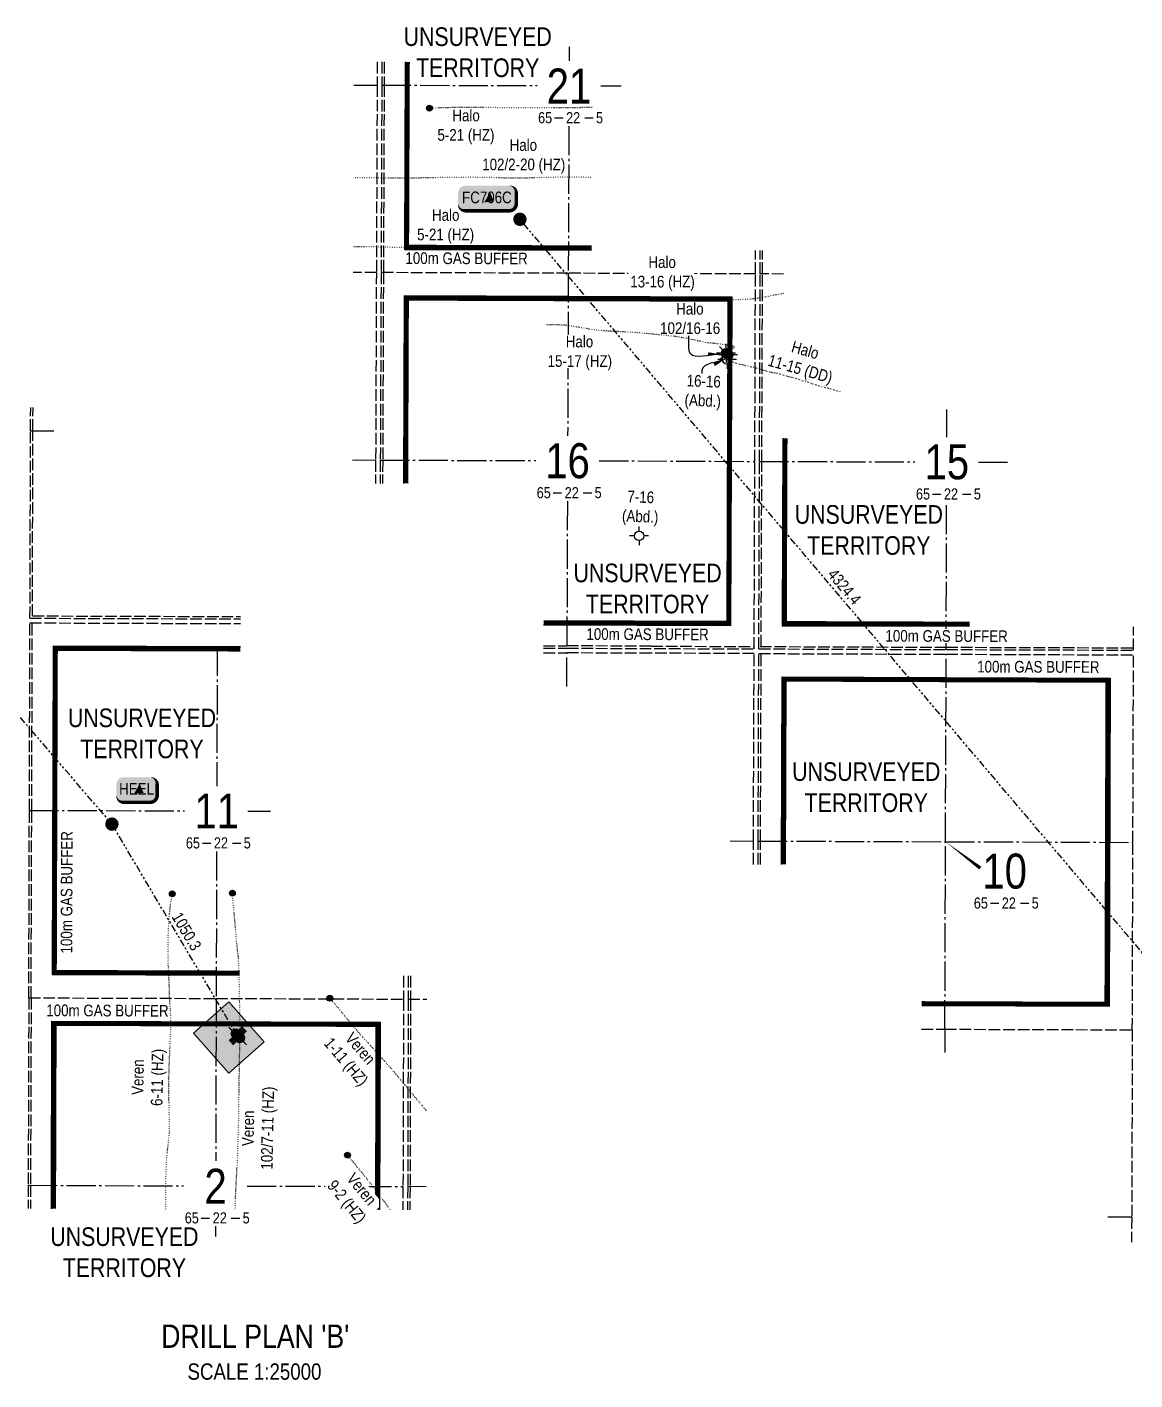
# Model space of a CAD drawing. Extents: x 481150 to 519818, y 6045091 to 6055068.
# Drawn here: x 503592 to 508346, y 6049213 to 6055016 of the extents above; entities that cross this region are included whole.
import ezdxf
from ezdxf.enums import TextEntityAlignment as Align

# ---------------------------------------------------------------- set-up
doc = ezdxf.new("R2010")
doc.units = 0
doc.header["$LTSCALE"] = 5
doc.header["$PDSIZE"] = 0.5
for name, pattern in [('foc-DOT', [1, 0.2, -0.8]), ('foc-DRILLPATH', [14.75, 6, -1.75, 1.75, -1.75, 1.75, -1.75]), ('foc-QUARTERLINE', [33, 25, -3, 2, -3]), ('foc-UNSURVEYED', [12.5, 10, -2.5])]:
    doc.linetypes.add(name, pattern=pattern)
for name, color, linetype in [('10', 1, 'Continuous'), ('9', 3, 'Continuous'), ('ABADATA-DRILL', 8, 'foc-DOT'), ('ABADATA-DRILL-T', 8, 'Continuous'), ('AS-DRILL-T', 8, 'Continuous'), ('AS-TARGET-GAS', 182, 'Continuous'), ('AS-TARGET-GAS-H', 181, 'Continuous'), ('C-WS-S', 8, 'Continuous'), ('DETAIL-T', 7, 'Continuous'), ('DRILL-T', 8, 'Continuous'), ('F-WS-S', 8, 'Continuous'), ('L-BD', 7, 'Continuous'), ('L-MON', 1, 'Continuous'), ('L-QSEC', 8, 'foc-QUARTERLINE'), ('L-SECLBL', 7, 'Continuous'), ('L-UNS-T', 3, 'Continuous'), ('L-USEC', 7, 'foc-UNSURVEYED'), ('P-PDRILLPATH', 12, 'foc-DRILLPATH'), ('P-PROPOSED', 10, 'Continuous'), ('P-PROPOSED-H', 21, 'Continuous')]:
    doc.layers.add(name, color=color, linetype=linetype)
doc.styles.add('80', font='ARIALN.TTF', dxfattribs={"height": 10})
doc.styles.add('80CG', font='ARIALN.TTF', dxfattribs={"height": 10})
doc.styles.add('80L', font='ARIALN.TTF', dxfattribs={"height": 10})
doc.styles.add('SIMPLEX', font='ARIALN.TTF')
doc.dimstyles.new('Compass 5 000', dxfattribs={"dimscale": 5, "dimtxt": 9, "dimasz": 2, "dimexe": 0.2, "dimexo": 0.0625, "dimgap": 0.5, "dimtad": 0, "dimtih": 1, "dimtoh": 1, "dimzin": 0, "dimdsep": 46, "dimtxsty": '80CG', "dimcen": 0.1, "dimse1": 1, "dimse2": 1, "dimclrd": 256, "dimclrt": 256, "dimaunit": 1, "dimadec": 4, "dimazin": 0, "dimtfac": 0.06, "dimtofl": 0, "dimtmove": 0, "dimatfit": 1, "dimfxl": 0.2, "dimtolj": 1, "dimtzin": 0, "dimlwd": -1, "dimarcsym": 0})

# ---------------------------------------------------------------- blocks, each defined once
blk = doc.blocks.new('BH-Existing')
at = {"layer": 'AS-DRILL-T'}
h = blk.add_hatch(color=256, dxfattribs=at)
h.dxf.hatch_style = 1
edge = h.paths.add_edge_path()
edge.add_arc((0, 0), 0.5, 0, 360)
blk.add_circle((0, 0), 0.5, dxfattribs=at)
blk = doc.blocks.new('L-SECLBL')
at = {"layer": '9', "color": 7}
for p, q in [((-5.1, -27.8), (-12.3, -27.8)), ((20.7, -27.8), (13.5, -27.8))]:
    blk.add_line(p, q, dxfattribs=at)
at = {"layer": '10', "color": 2, "style": 'SIMPLEX'}
blk.add_attdef('SEC', text='', height=30, dxfattribs=at).set_placement((0, 0), align=Align.MIDDLE)
at = {"layer": '10', "color": 5, "style": '80L'}
blk.add_attdef('TWP', text='', height=9.5, dxfattribs=at).set_placement((-14.4, -27.4), align=Align.MIDDLE_RIGHT)
blk.add_attdef('RGE', text='', height=9.5, dxfattribs=at).set_placement((3.6, -27.4), align=Align.MIDDLE_CENTER)
blk.add_attdef('MER', text='', height=9.5, dxfattribs=at).set_placement((23.2, -27.4), align=Align.MIDDLE_LEFT)
blk = doc.blocks.new('GABD')
for p, q in [((-0.81, 0), (-1.62, 0)), ((0, 0.81), (0, 1.62)), ((1.62, 0), (0.81, 0)), ((0, -0.81), (0, -1.62))]:
    blk.add_line(p, q)
blk.add_circle((0, 0), 0.8)
blk = doc.blocks.new('GAS')
h = blk.add_hatch(color=255)
h.dxf.hatch_style = 1
edge = h.paths.add_edge_path()
edge.add_arc((0, 0), 0.9, 0, 360)
for p, q in [((-0.81, 0), (-1.62, 0)), ((-0.57, 0.57), (-1.14, 1.14)), ((0, 0.81), (0, 1.62)), ((0.57, 0.57), (1.14, 1.14)), ((1.62, 0), (0.81, 0)), ((-0.57, -0.57), (-1.14, -1.14)), ((0, -0.81), (0, -1.62)), ((1.14, -1.14), (0.57, -0.57))]:
    blk.add_line(p, q)
blk.add_circle((0, 0), 0.8)
blk = doc.blocks.new('WC')
at = {"layer": 'L-MON'}
h = blk.add_hatch(color=255, dxfattribs=at)
h.dxf.hatch_style = 1
edge = h.paths.add_edge_path()
edge.add_arc((0, 0), 0.9, 0, 360)
at = {"layer": 'L-MON', "color": 240, "flags": 128}
for points in [[(-0.62, 0.5), (-1.23, 1.12)], [(0.52, 0.61), (1.13, 1.21)], [(-1.18, -1.18), (-0.56, -0.57)], [(1.16, -1.18), (0.56, -0.57)]]:
    blk.add_lwpolyline(points, dxfattribs=at)
at = {"layer": 'L-MON', "color": 240}
for radius in [0.8, 0.373]:
    blk.add_circle((0, 0), radius, dxfattribs=at)
blk = doc.blocks.new('*U378')
h = blk.add_hatch(color=254)
edge = h.paths.add_edge_path()
edge.add_line((-19, -11.5), (19, -11.5))
edge.add_arc((19, -5.5), 6, 270, 360)
edge.add_line((25, -5.5), (25, 4))
edge.add_arc((19, 4), 6, 0, 90)
edge.add_line((19, 10), (-19, 10))
edge.add_arc((-19, 4), 6, 90, 180)
edge.add_line((-25, 4), (-25, -5.5))
edge.add_arc((-19, -5.5), 6, 180, 270)
at = {"color": 1, "flags": 128}
blk.add_lwpolyline([(-19, -11.5, 3, 3, 0), (19, -11.5, 3, 3, 0.414214), (25, -5.5, 3, 3, 0), (25, 4, 3, 0, 0.414214), (19, 10, 0, 0, 0), (-19, 10, 0, 0, 0.414214), (-25, 4, 0, 0, 0), (-25, -5.5, 0, 3, 0.414214)], format="xyseb", close=True, dxfattribs=at)
blk.add_lwpolyline([(5.8, -3.4, 0, 10, 0), (0, 0, 5, 5, 0)], format="xyseb", dxfattribs=at)
at = {"color": 1, "style": '80'}
blk.add_attdef('ENTER_TEXT_001', (-36, -5), '', height=10, dxfattribs=at)
blk = doc.blocks.new('*U379')
h = blk.add_hatch(color=254)
edge = h.paths.add_edge_path()
edge.add_line((-11.5, -11.5), (11.5, -11.5))
edge.add_arc((11.5, -5.5), 6, 270, 360)
edge.add_line((17.5, -5.5), (17.5, 4))
edge.add_arc((11.5, 4), 6, 0, 90)
edge.add_line((11.5, 10), (-11.5, 10))
edge.add_arc((-11.5, 4), 6, 90, 180)
edge.add_line((-17.5, 4), (-17.5, -5.5))
edge.add_arc((-11.5, -5.5), 6, 180, 270)
at = {"color": 1, "flags": 128}
blk.add_lwpolyline([(-11.5, -11.5, 3, 3, 0), (11.5, -11.5, 3, 3, 0.414214), (17.5, -5.5, 3, 3, 0), (17.5, 4, 3, 0, 0.414214), (11.5, 10, 0, 0, 0), (-11.5, 10, 0, 0, 0.414214), (-17.5, 4, 0, 0, 0), (-17.5, -5.5, 0, 3, 0.414214)], format="xyseb", close=True, dxfattribs=at)
blk.add_lwpolyline([(5.8, -3.4, 0, 10, 0), (0, 0, 5, 5, 0)], format="xyseb", dxfattribs=at)
at = {"color": 1, "style": '80'}
blk.add_attdef('ENTER_TEXT_001', (-36, -5), '', height=10, dxfattribs=at)
blk = doc.blocks.new('plbh')
at = {"layer": 'L-MON'}
h = blk.add_hatch(color=255, dxfattribs=at)
h.dxf.hatch_style = 1
edge = h.paths.add_edge_path()
edge.add_arc((0, 0), 1.16, 0, 360)
h = blk.add_hatch(color=256, dxfattribs=at)
h.dxf.hatch_style = 1
h.paths.add_polyline_path([(-0.96, 0, 1), (0.96, 0, 1)])
h.paths.add_polyline_path([(0.91, 0, -1), (-0.91, 0, -1)], flags=16)
h.paths.add_polyline_path([(0.45, 0, -1), (-0.45, 0, -1)], flags=0)
h = blk.add_hatch(color=256, dxfattribs=at)
h.dxf.hatch_style = 1
h.paths.add_polyline_path([(-0.45, 0, 1), (0.45, 0, 1)])
h.paths.add_polyline_path([(0.4, 0, -1), (-0.4, 0, -1)], flags=16)
at = {"layer": 'L-MON', "color": 240}
for radius in [0.96, 0.91, 0.45, 0.4]:
    blk.add_circle((0, 0), radius, dxfattribs=at)

msp = doc.modelspace()

# ---------------------------------------------------------------- hatches: boundary and pattern name
at = {"layer": 'P-PROPOSED-H'}
h = msp.add_hatch(color=256, dxfattribs=at)
h.dxf.hatch_style = 1
h.paths.add_polyline_path([(504457.579, 6050529.168), (504609.667, 6050663.572), (504457.931, 6050835.274), (504305.842, 6050700.87)])

# ---------------------------------------------------------------- linework, layer by layer
at = {"layer": 'ABADATA-DRILL', "flags": 128}
for points in [[(506017.077, 6054671.455), (506006.225, 6054671.296), (505987.454, 6054671.061), (505968.693, 6054670.666), (505949.941, 6054670.222), (505931.181, 6054670.027), (505912.401, 6054670.042), (505893.701, 6054670.047), (505874.98, 6054670.042), (505856.221, 6054670.098), (505837.441, 6054670.113), (505818.65, 6054670.029), (505799.85, 6054670.044), (505781.08, 6054670.139), (505762.321, 6054670.175), (505743.58, 6054670.14), (505724.83, 6054670.095), (505706.03, 6054670.141), (505687.241, 6054670.286), (505668.461, 6054670.441), (505649.731, 6054670.487), (505631.021, 6054670.442), (505612.261, 6054670.537), (505593.522, 6054670.812), (505574.783, 6054671.077), (505556.014, 6054671.273), (505537.284, 6054671.388), (505518.524, 6054671.453), (505499.764, 6054671.448), (505480.984, 6054671.384), (505462.223, 6054671.319), (505443.453, 6054671.204), (505424.682, 6054671.01), (505405.921, 6054670.675), (505387.15, 6054670.27), (505368.398, 6054669.826), (505349.626, 6054669.291), (505337.404, 6054668.883), (505318.422, 6054668.22)], [(506015.954, 6054371.565), (506009.003, 6054371.645), (505990.244, 6054371.83), (505971.504, 6054371.935), (505952.774, 6054371.97), (505934.034, 6054372.006), (505915.305, 6054372.081), (505896.555, 6054372.156), (505877.495, 6054372.142), (505858.784, 6054371.937), (505840.043, 6054371.583), (505821.301, 6054371.198), (505802.539, 6054370.753), (505783.798, 6054370.228), (505765.065, 6054369.614), (505746.433, 6054368.938), (505727.69, 6054368.234), (505708.969, 6054367.699), (505690.288, 6054367.624), (505671.549, 6054367.919), (505652.811, 6054368.414), (505634.083, 6054369.039), (505615.335, 6054369.695), (505596.577, 6054370.29), (505577.829, 6054370.875), (505559.091, 6054371.38), (505540.382, 6054371.686), (505521.622, 6054371.811), (505502.852, 6054371.866), (505484.092, 6054371.871), (505465.302, 6054371.767), (505446.531, 6054371.622), (505427.8, 6054371.407), (505409.089, 6054371.102), (505390.328, 6054370.768), (505371.577, 6054370.583), (505352.797, 6054370.488), (505334.006, 6054370.244), (505315.245, 6054369.849), (505296.483, 6054369.364), (505277.771, 6054368.889), (505259.01, 6054368.545), (505240.259, 6054368.28), (505221.498, 6054368.175), (505202.728, 6054368.171), (505183.958, 6054368.226), (505165.179, 6054368.361), (505146.419, 6054368.487), (505127.65, 6054368.682), (505108.891, 6054368.927), (505090.131, 6054369.113), (505071.401, 6054369.218), (505052.632, 6054369.263), (505033.872, 6054369.288), (505015.102, 6054369.294), (504996.301, 6054369.209), (504992.592, 6054369.175)], [(506014.828, 6054070.525), (506005.187, 6054070.804), (505986.369, 6054071.219), (505967.589, 6054071.345), (505948.778, 6054071.22), (505930.178, 6054071.035), (505911.567, 6054070.85), (505892.727, 6054070.725), (505874.106, 6054070.67), (505855.396, 6054070.575), (505836.575, 6054070.451), (505817.635, 6054070.416), (505798.965, 6054070.371), (505780.335, 6054070.286), (505761.764, 6054070.101), (505743.043, 6054069.826), (505724.202, 6054069.672), (505705.662, 6054069.676), (505686.922, 6054069.691), (505668.132, 6054069.697), (505649.402, 6054069.642), (505630.541, 6054069.458), (505611.8, 6054069.163), (505593.069, 6054068.958), (505574.479, 6054068.863), (505555.729, 6054068.818), (505537.128, 6054068.653), (505518.657, 6054068.477), (505499.937, 6054068.432), (505481.197, 6054068.337), (505462.476, 6054068.153), (505443.715, 6054067.948), (505424.984, 6054067.673), (505406.233, 6054067.368), (505387.492, 6054067.103), (505368.751, 6054066.919), (505350.001, 6054066.784), (505331.211, 6054066.779), (505312.462, 6054067.055), (505293.693, 6054067.45), (505274.924, 6054067.825), (505256.166, 6054068.331), (505237.408, 6054068.906), (505222.249, 6054069.369), (505203.502, 6054070.024), (505184.774, 6054070.659), (505166.026, 6054071.254), (505147.288, 6054071.829), (505128.53, 6054072.425), (505109.801, 6054072.99), (505091.053, 6054073.475), (505072.294, 6054073.86), (505053.485, 6054074.116), (505034.715, 6054074.201), (505015.965, 6054074.177), (504997.225, 6054074.072), (504991.429, 6054074.024)], [(506837.626, 6053873.135), (506821.824, 6053870.419), (506804.444, 6053867.539), (506786.953, 6053864.32), (506769.08, 6053860.622), (506750.807, 6053856.996), (506732.176, 6053853.861), (506713.227, 6053851.277), (506694.14, 6053849.333), (506675.166, 6053848.089), (506655.953, 6053847.346), (506643.162, 6053847), (506622.201, 6053846.803), (506613.422, 6053846.884), (506594.242, 6053847.071), (506574.892, 6053847.118), (506555.812, 6053847.004), (506536.401, 6053846.782), (506517.11, 6053846.569), (506497.759, 6053846.256), (506478.367, 6053845.754), (506459.105, 6053845.071), (506439.732, 6053844.358), (506420.41, 6053843.776), (506401.079, 6053843.323), (506381.887, 6053842.89), (506362.546, 6053842.607), (506343.225, 6053842.464), (506323.885, 6053842.312), (506304.475, 6053842.349), (506285.085, 6053842.566), (506265.607, 6053842.924), (506246.139, 6053843.592), (506226.661, 6053844.35), (506207.194, 6053845.048), (506187.716, 6053845.695), (506168.268, 6053846.263), (506148.789, 6053846.641), (506129.32, 6053846.769), (506109.829, 6053846.756), (506090.329, 6053846.654), (506070.829, 6053846.562), (506051.288, 6053846.47), (506031.918, 6053846.468), (506012.469, 6053846.785), (505993.11, 6053847.173), (505973.651, 6053847.48), (505954.233, 6053847.838), (505934.744, 6053848.146), (505915.334, 6053848.323), (505895.854, 6053848.401), (505876.354, 6053848.349), (505856.853, 6053848.177), (505837.353, 6053848.195), (505817.894, 6053848.422), (505814.083, 6053848.447)], [(506589.437, 6053607.593), (506589.437, 6053607.593), (506589.416, 6053607.513), (506589.396, 6053607.443), (506589.256, 6053607.454), (506589.246, 6053607.464), (506589.127, 6053607.684), (506588.999, 6053608.244), (506588.952, 6053609.105), (506588.967, 6053610.325), (506589.132, 6053611.824), (506589.254, 6053612.434), (506589.518, 6053613.453), (506590.174, 6053615.21), (506591.121, 6053616.957), (506592.286, 6053618.583), (506593.502, 6053619.968), (506594.645, 6053620.984), (506595.817, 6053621.61), (506597.149, 6053622.065), (506598.481, 6053622.56), (506599.593, 6053623.066), (506600.965, 6053623.821), (506602.368, 6053624.586), (506603.751, 6053625.331), (506605.184, 6053626.156), (506606.637, 6053626.991), (506608.1, 6053627.815), (506609.573, 6053628.67), (506611.016, 6053629.525), (506612.479, 6053630.41), (506613.953, 6053631.294), (506615.406, 6053632.209), (506616.188, 6053632.706), (506617.872, 6053633.77), (506618.262, 6053634.009), (506619.886, 6053635.093), (506621.451, 6053636.327), (506622.676, 6053637.633), (506623.58, 6053638.869), (506624.344, 6053640.027), (506624.718, 6053641.035), (506624.661, 6053641.765), (506624.543, 6053642.326), (506624.734, 6053642.825), (506625.116, 6053643.234), (506625.447, 6053643.623), (506625.729, 6053643.972), (506625.94, 6053644.241), (506626.08, 6053644.47), (506626.181, 6053644.71), (506626.232, 6053644.98), (506626.263, 6053645.27), (506626.294, 6053645.49), (506626.265, 6053645.67), (506626.185, 6053645.84), (506626.286, 6053646.14), (506626.447, 6053646.279), (506626.557, 6053646.389), (506626.648, 6053646.478), (506626.718, 6053646.528), (506626.808, 6053646.528), (506626.968, 6053646.527), (506627.148, 6053646.577), (506627.298, 6053646.696), (506627.409, 6053646.856), (506627.52, 6053647.015), (506627.62, 6053647.145), (506627.68, 6053647.225), (506627.691, 6053647.344), (506627.651, 6053647.435), (506627.632, 6053647.545), (506627.622, 6053647.695), (506627.642, 6053647.805), (506627.693, 6053647.915), (506627.724, 6053648.134), (506627.705, 6053648.444), (506627.686, 6053648.645), (506627.775, 6053648.524), (506627.924, 6053648.264), (506628.083, 6053648.083), (506628.253, 6053647.882), (506628.422, 6053647.662), (506628.621, 6053647.501), (506628.811, 6053647.39), (506628.811, 6053647.35), (506628.791, 6053647.35), (506628.531, 6053647.361), (506627.781, 6053647.394), (506626.771, 6053647.528), (506625.433, 6053647.833), (506624.054, 6053648.218), (506622.336, 6053648.664), (506620.277, 6053649.101), (506618.078, 6053649.409), (506615.239, 6053649.69), (506612.67, 6053649.919), (506609.561, 6053650.25), (506606.503, 6053650.641), (506602.755, 6053651.215), (506599.037, 6053651.808), (506594.859, 6053652.464), (506590.402, 6053653.14), (506585.534, 6053653.927), (506581.077, 6053654.684), (506575.51, 6053655.604), (506570.903, 6053656.29), (506564.596, 6053657.063), (506558.148, 6053657.697), (506551.43, 6053658.311), (506544.453, 6053658.966), (506537.385, 6053659.642), (506529.728, 6053660.4), (506522.091, 6053661.238), (506513.844, 6053662.287), (506505.909, 6053663.446), (506497.534, 6053664.837), (506489.249, 6053666.377), (506480.526, 6053668.168), (506472.042, 6053670.069), (506462.99, 6053672.192), (506454.167, 6053674.214), (506446.334, 6053675.942), (506436.761, 6053677.937), (506428.227, 6053679.638), (506418.414, 6053681.534), (506409.27, 6053683.217), (506406.212, 6053683.778), (506399.296, 6053684.993), (506390.312, 6053686.475), (506380.297, 6053687.972), (506371.411, 6053689.204), (506361.516, 6053690.5), (506336.986, 6053693.289), (506314.893, 6053695.349), (506295.71, 6053697.309), (506276.498, 6053699.358), (506257.204, 6053701.108), (506237.99, 6053702.788), (506218.826, 6053704.497), (506199.831, 6053705.956), (506180.376, 6053707.187), (506161.17, 6053708.366), (506143.434, 6053709.381), (506124.787, 6053710.298), (506105.519, 6053711.018), (506086.802, 6053711.796), (506067.887, 6053713.305), (506048.694, 6053715.204), (506029.651, 6053716.973), (506010.81, 6053719.562), (505991.911, 6053722.76), (505983.047, 6053724.262), (505973.073, 6053726.049), (505954.975, 6053729.314), (505946.25, 6053730.816), (505936.346, 6053732.472), (505926.722, 6053733.957), (505917.446, 6053735.16), (505908.64, 6053736.212), (505898.564, 6053737.299), (505889.516, 6053738.052), (505879.628, 6053738.578), (505860.27, 6053739.068), (505841.05, 6053739.207), (505822.121, 6053739.386), (505813.675, 6053739.51)], [(506596.283, 6053590.543), (506596.503, 6053587.973), (506596.523, 6053587.822), (506596.652, 6053587.682), (506596.981, 6053587.501), (506598.38, 6053586.966), (506600.527, 6053586.328), (506603.155, 6053585.598), (506606.041, 6053584.668), (506609.107, 6053583.567), (506612.563, 6053582.444), (506616.519, 6053581.28), (506620.964, 6053579.984), (506623.272, 6053579.265), (506625.689, 6053578.497), (506628.246, 6053577.677), (506631.023, 6053576.767), (506634.019, 6053575.736), (506637.285, 6053574.655), (506644.438, 6053572.729), (506652.021, 6053570.871), (506663.661, 6053567.949), (506671.444, 6053566.011), (506679.138, 6053564.223), (506687.071, 6053562.444), (506694.995, 6053560.665), (506703.048, 6053558.906), (506711.022, 6053557.007), (506718.803, 6053554.739), (506726.604, 6053552.181), (506734.625, 6053549.582), (506742.626, 6053547.093), (506750.577, 6053544.684), (506758.469, 6053542.435), (506766.471, 6053540.346), (506774.385, 6053538.457), (506782.019, 6053536.86), (506785.776, 6053536.106), (506789.384, 6053535.453), (506792.992, 6053534.91), (506796.78, 6053534.346), (506800.698, 6053533.692), (506804.705, 6053532.908), (506808.771, 6053531.913), (506816.963, 6053529.713), (506824.955, 6053527.574), (506828.942, 6053526.5), (506832.858, 6053525.445), (506836.814, 6053524.291), (506844.615, 6053522.023), (506852.368, 6053519.895), (506860.02, 6053517.847), (506863.817, 6053516.813), (506867.603, 6053515.759), (506871.529, 6053514.645), (506875.455, 6053513.531), (506883.357, 6053511.412), (506887.273, 6053510.348), (506891.099, 6053509.274), (506895.026, 6053508.2), (506898.851, 6053507.046), (506903.116, 6053505.561), (506906.282, 6053504.389), (506910.057, 6053502.986), (506913.912, 6053501.641), (506918.058, 6053500.436), (506922.144, 6053499.442), (506925.971, 6053498.658), (506929.529, 6053497.945), (506933.136, 6053497.132), (506936.852, 6053496.198), (506940.658, 6053495.084), (506944.584, 6053493.79), (506948.488, 6053492.386), (506952.453, 6053490.842), (506956.637, 6053489.147), (506960.841, 6053487.511), (506965.135, 6053485.956), (506969.38, 6053484.55), (506973.585, 6053483.245), (506977.871, 6053481.919), (506982.226, 6053480.504), (506986.58, 6053479.108), (506990.996, 6053477.812), (506995.331, 6053476.626), (506999.628, 6053475.571), (507003.974, 6053474.525), (507008.33, 6053473.409), (507012.796, 6053472.203), (507017.261, 6053471.027), (507021.717, 6053469.93), (507026.094, 6053468.964), (507030.39, 6053467.979), (507034.666, 6053466.883), (507039.042, 6053465.678), (507043.527, 6053464.391), (507048.052, 6053463.025), (507052.597, 6053461.608), (507056.933, 6053460.323), (507061.258, 6053459.087), (507065.504, 6053457.892), (507069.75, 6053456.696), (507078.281, 6053454.355), (507082.427, 6053453.29), (507084.081, 6053452.892)], [(504187.031, 6049946.027), (504186.831, 6049962.047), (504186.808, 6049991.188), (504186.994, 6050019.817), (504187.401, 6050048.746), (504187.838, 6050077.725), (504188.385, 6050106.693), (504189.611, 6050135.29), (504191.449, 6050164.565), (504194.175, 6050193.207), (504197.511, 6050221.887), (504200.417, 6050250.428), (504202.633, 6050279.142), (504203.281, 6050308.33), (504202.717, 6050337.092), (504202, 6050364.584), (504201.442, 6050388.556), (504200.669, 6050417.458), (504200.376, 6050446.429), (504200.462, 6050475.239), (504200.59, 6050504.459), (504201.209, 6050533.997), (504202.144, 6050562.314), (504203.32, 6050591.011), (504204.447, 6050619.818), (504205.563, 6050648.665), (504206.809, 6050677.231), (504208.316, 6050706.067), (504209.462, 6050734.863), (504209.179, 6050763.744), (504207.266, 6050792.66), (504205.072, 6050821.357), (504203.689, 6050850.181), (504202.886, 6050879.224), (504202.322, 6050907.786), (504200.77, 6050937.081), (504198.897, 6050966.066), (504197.704, 6050995.29), (504197.18, 6051023.692), (504197.107, 6051052.822), (504197.254, 6051081.632), (504197.741, 6051110.511), (504198.538, 6051139.638), (504200.054, 6051168.374), (504202.021, 6051197.208), (504204.588, 6051226.051), (504207.974, 6051254.86), (504212.27, 6051283.498), (504214.956, 6051298.6)], [(504484.41, 6049945.015), (504485.632, 6049972.403), (504486.898, 6050001.09), (504488.275, 6050029.986), (504489.762, 6050059.181), (504491.109, 6050088.137), (504492.526, 6050117.053), (504494.272, 6050145.708), (504495.748, 6050174.304), (504496.555, 6050203.302), (504497.3, 6050231.56), (504498.219, 6050261.277), (504499.096, 6050290.124), (504499.995, 6050319.812), (504500.469, 6050347.64), (504500.527, 6050376.941), (504500.802, 6050405.4), (504501.59, 6050434.668), (504502.358, 6050464.016), (504502.615, 6050492.725), (504502.74, 6050521.185), (504503.258, 6050550.283), (504503.885, 6050579.301), (504504.172, 6050608.291), (504504.438, 6050637.13), (504504.595, 6050665.97), (504504.431, 6050694.65), (504504.449, 6050723.81), (504504.396, 6050752.661), (504504.252, 6050781.391), (504504.389, 6050810.341), (504504.206, 6050839.492), (504503.823, 6050868.273), (504503.26, 6050897.445), (504502.637, 6050926.157), (504501.974, 6050955.069), (504500.91, 6050983.963), (504499.487, 6051012.827), (504497.124, 6051041.664), (504493.809, 6051070.014), (504490.656, 6051098.894), (504488.172, 6051127.792), (504485.728, 6051156.409), (504483.315, 6051185.287), (504481.042, 6051214.253), (504478.538, 6051242.711), (504475.764, 6051271.44), (504474.505, 6051284.954), (504472.984, 6051301.548)], [(505306.045, 6050367.63), (505299.285, 6050375.795), (505280.878, 6050397.839), (505262.46, 6050419.883), (505244.112, 6050441.886), (505225.964, 6050463.719), (505207.686, 6050485.893), (505189.078, 6050507.807), (505170.501, 6050529.821), (505152.184, 6050552.125), (505132.934, 6050573.261), (505113.404, 6050594.397), (505095.035, 6050616.071), (505055.995, 6050658.084), (505036.284, 6050678.881), (505017.645, 6050700.485), (504999.227, 6050722.389), (504980.94, 6050744.422), (504962.321, 6050766.266), (504943.733, 6050788.181), (504925.606, 6050810.324), (504908.514, 6050830.595), (504891.441, 6050850.205)]]:
    msp.add_lwpolyline(points, dxfattribs=at)
at = {"layer": 'ABADATA-DRILL'}
for p in [(504214.959, 6051298.651), (504473.012, 6051301.531)]:
    msp.add_point(p, dxfattribs=at)
at = {"layer": 'AS-TARGET-GAS', "flags": 128}
for points in [[(505214.574, 6054866.974), (505211.405, 6054062.776), (506014.791, 6054059.975)], [(504507.82, 6052357.645), (503703.991, 6052360.399), (503699.449, 6050951.835), (504503.621, 6050949.093)], [(506828.937, 6051424.341), (506831.791, 6052228.589), (508240.003, 6052223.761), (508235.463, 6050815.193), (507431.172, 6050817.939)]]:
    msp.add_lwpolyline(points, dxfattribs=at)
at = {"layer": 'AS-TARGET-GAS-H', "const_width": 19.991, "flags": 128}
for points in [[(505224.569, 6054866.934), (505221.44, 6054072.737), (506014.825, 6054069.971)], [(505808.889, 6052462.176), (506602.592, 6052459.401), (506607.52, 6053848), (505220.574, 6053852.828), (505217.446, 6053058.53)], [(506845.42, 6053252.82), (506842.602, 6052458.569), (507636.631, 6052455.846)], [(504507.786, 6052347.649), (503713.954, 6052350.369), (503709.477, 6050961.796), (504503.655, 6050959.088)], [(506838.933, 6051424.306), (506841.751, 6052218.56), (508229.975, 6052213.799), (508225.5, 6050825.222), (507431.206, 6050827.935)], [(503706.209, 6049947.664), (503708.768, 6050741.898), (505097.193, 6050737.161), (505094.92, 6049942.88)]]:
    msp.add_lwpolyline(points, dxfattribs=at)
at = {"layer": 'L-QSEC'}
for p, q in [((505918.092, 6054931.031), (505917.871, 6054872.027)), ((504994.162, 6054767.83), (505094.118, 6054767.482)), ((505114.225, 6054767.403), (505781.223, 6054765.083)), ((506053.944, 6054764.135), (506140.978, 6054763.832)), ((505916.821, 6054591.509), (505914.459, 6053960.367)), ((505914.459, 6053960.367), (505911.848, 6053263.541)), ((507539.389, 6053257.858), (507539.79, 6053376.223)), ((503607.015, 6053285.043), (503706.97, 6053284.699)), ((504987.827, 6053159.336), (505087.782, 6053158.988)), ((505107.89, 6053158.918), (505774.886, 6053156.593)), ((506047.61, 6053155.642), (506715.006, 6053153.316)), ((506735.114, 6053153.243), (507402.12, 6053150.952)), ((507674.821, 6053150.015), (507806.904, 6053149.561)), ((505910.797, 6052983.023), (505908.433, 6052351.876)), ((507536.303, 6052346.237), (507538.44, 6052977.341)), ((504407.904, 6052357.987), (504406.086, 6051760.322)), ((505907.823, 6052187.527), (505908.363, 6052331.768)), ((507533.511, 6051521.886), (507536.234, 6052326.129)), ((503601.765, 6051656.462), (504267.234, 6051654.186)), ((504539.569, 6051653.255), (504636.99, 6051652.922)), ((506609.274, 6051525.059), (506709.229, 6051524.709)), ((506729.337, 6051524.637), (507533.511, 6051521.886)), ((507530.789, 6050717.638), (507533.511, 6051521.886)), ((507533.511, 6051521.886), (508337.687, 6051519.134)), ((504405.233, 6051479.843), (504403.315, 6050849.478)), ((504403.315, 6050849.478), (504401.26, 6050152.589)), ((507530.789, 6050717.638), (507530.451, 6050617.692)), ((503596.579, 6050047.982), (504263.593, 6050045.714)), ((504536.279, 6050044.787), (505205.157, 6050042.512)), ((505305.169, 6050042.12), (505225.273, 6050042.47)), ((504400.429, 6049872.077), (504400.3, 6049828.875)), ((508332.503, 6049910.658), (508230.311, 6049911.006))]:
    msp.add_line(p, q, dxfattribs=at)
at = {"layer": 'L-SECLBL', "flags": 128}
msp.add_lwpolyline([(507533.511, 6051521.886, 0, 14.993, 0), (507682.659, 6051408.637, 14.993, 14.993, 0)], format="xyseb", dxfattribs=at)
at = {"layer": 'L-USEC'}
for p, q in [((505094.511, 6054867.437), (505094.118, 6054767.482)), ((505114.619, 6054867.367), (505114.225, 6054767.403)), ((505124.678, 6054867.332), (505124.284, 6054767.363)), ((505094.118, 6054767.482), (505090.949, 6053963.24)), ((505114.225, 6054767.403), (505111.056, 6053963.161)), ((505124.284, 6054767.363), (505121.115, 6053963.121)), ((506717.861, 6053957.567), (506718.216, 6054057.525)), ((506737.969, 6053957.496), (506738.323, 6054057.455)), ((506748.027, 6053957.46), (506748.382, 6054057.42)), ((505090.949, 6053963.24), (504991.033, 6053963.588)), ((505090.949, 6053963.24), (505087.782, 6053158.988)), ((505111.056, 6053963.161), (505107.89, 6053158.918)), ((505914.459, 6053960.367), (505111.056, 6053963.17)), ((505121.115, 6053963.121), (505117.948, 6053158.883)), ((506717.861, 6053957.567), (505914.459, 6053960.367)), ((506715.006, 6053153.316), (506717.861, 6053957.567)), ((506735.114, 6053153.244), (506737.969, 6053957.496)), ((506837.924, 6053957.153), (506737.969, 6053957.498)), ((506745.172, 6053153.209), (506748.027, 6053957.46)), ((503607.015, 6053285.047), (503607.337, 6053384.998)), ((503617.074, 6053285.015), (503617.396, 6053384.964)), ((503604.423, 6052480.804), (503607.015, 6053285.047)), ((503614.514, 6052490.829), (503617.074, 6053285.015)), ((505087.782, 6053158.988), (505087.388, 6053059.033)), ((505107.89, 6053158.918), (505107.496, 6053058.963)), ((505117.948, 6053158.883), (505117.555, 6053058.928)), ((506712.154, 6052349.066), (506715.006, 6053153.316)), ((506732.262, 6052348.996), (506735.114, 6053153.244)), ((506742.356, 6052359.019), (506745.172, 6053153.209)), ((503614.513, 6052490.72), (504507.778, 6052487.597)), ((503601.765, 6051656.462), (503604.358, 6052460.701)), ((503604.357, 6052460.589), (504507.778, 6052457.431)), ((503604.422, 6052480.697), (504507.778, 6052477.539)), ((503611.823, 6051656.429), (503614.416, 6052460.668)), ((508340.345, 6052343.481), (508340.667, 6052443.436)), ((505808.403, 6052332.117), (505908.363, 6052331.768)), ((505808.478, 6052352.225), (505908.433, 6052351.876)), ((505808.513, 6052362.284), (505908.468, 6052361.934)), ((506270.296, 6052330.555), (505908.363, 6052331.768)), ((505908.433, 6052351.876), (506712.153, 6052349.066)), ((506712.083, 6052329.01), (506270.296, 6052330.555)), ((506270.406, 6052360.669), (506712.419, 6052359.124)), ((506709.229, 6051524.709), (506712.083, 6052328.958)), ((506712.152, 6052349.066), (506712.154, 6052349.066)), ((506712.186, 6052359.125), (506712.19, 6052359.125)), ((506729.337, 6051524.637), (506732.19, 6052328.887)), ((506732.19, 6052328.887), (506732.19, 6052328.889)), ((506732.191, 6052328.94), (507536.234, 6052326.129)), ((506732.262, 6052348.997), (507536.303, 6052346.237)), ((506737.327, 6052359.037), (507536.337, 6052356.244)), ((506739.396, 6051524.602), (506742.249, 6052328.851)), ((506742.249, 6052328.851), (506742.249, 6052328.855)), ((507536.234, 6052326.129), (508340.28, 6052323.318)), ((507536.303, 6052346.237), (508340.349, 6052343.481)), ((507536.337, 6052356.244), (508335.348, 6052353.451)), ((508337.687, 6051519.134), (508340.28, 6052323.373)), ((508340.28, 6052323.373), (508340.28, 6052323.368)), ((508340.384, 6052353.539), (508340.381, 6052353.539)), ((503599.172, 6050852.224), (503601.765, 6051656.462)), ((503609.236, 6050852.192), (503611.823, 6051656.429)), ((506708.875, 6051424.751), (506709.229, 6051524.709)), ((506728.983, 6051424.683), (506729.337, 6051524.637)), ((506739.041, 6051424.648), (506739.396, 6051524.602)), ((508335.096, 6050714.896), (508337.687, 6051519.134)), ((505207.744, 6050946.692), (505207.458, 6050846.737)), ((505227.86, 6050946.624), (505227.575, 6050846.68)), ((505237.91, 6050946.589), (505237.625, 6050846.651)), ((503599.172, 6050852.224), (503596.579, 6050047.986)), ((503599.172, 6050852.22), (504403.315, 6050849.478)), ((503609.236, 6050852.192), (503606.644, 6050047.953)), ((504403.315, 6050849.478), (505207.458, 6050846.737)), ((505207.458, 6050846.737), (505205.157, 6050042.512)), ((505227.575, 6050846.679), (505225.273, 6050042.454)), ((505227.575, 6050846.639), (505307.457, 6050846.25)), ((505237.638, 6050846.651), (505235.337, 6050042.426)), ((507430.834, 6050717.98), (507530.789, 6050717.638)), ((507530.789, 6050717.638), (508335.096, 6050714.896)), ((508335.096, 6050714.896), (508332.503, 6049910.658)), ((503596.579, 6050047.986), (503596.257, 6049948.036)), ((503606.639, 6050047.954), (503606.317, 6049948.002)), ((505205.157, 6050042.512), (505204.871, 6049942.565)), ((505225.273, 6050042.454), (505224.987, 6049942.497)), ((505235.337, 6050042.426), (505235.051, 6049942.462)), ((508332.503, 6049910.658), (508332.159, 6049803.868))]:
    msp.add_line(p, q, dxfattribs=at)
at = {"layer": 'L-USEC', "flags": 128}
msp.add_lwpolyline([(506270.406, 6052360.669), (505908.468, 6052361.934)], dxfattribs=at)
at = {"layer": 'P-PDRILLPATH', "flags": 128}
msp.add_lwpolyline([(504491.65, 6050694.634), (503956.038, 6051597.41), (501322.961, 6054661.365)], dxfattribs=at)
at = {"layer": 'P-PROPOSED', "flags": 128}
msp.add_lwpolyline([(504457.579, 6050529.168), (504609.667, 6050663.572), (504457.931, 6050835.274), (504305.842, 6050700.87)], close=True, dxfattribs=at)

# ---------------------------------------------------------------- block references
at = {"layer": 'AS-DRILL-T', "xscale": 24.98889499999998, "yscale": 24.98889499999998, "zscale": 24.98889499999998}
for p in [(505318.422, 6054668.22), (504214.959, 6051298.651), (504473.012, 6051301.531), (504891.441, 6050850.205)]:
    msp.add_blockref('BH-Existing', p, dxfattribs=at)
at = {"layer": 'C-WS-S', "xscale": 24.98889499999997, "yscale": 24.98889499999997, "zscale": 24.98889499999997}
msp.add_blockref('GAS', (506591.409, 6053617.378), dxfattribs=at)
at = {"layer": 'F-WS-S', "xscale": 24.98889499999998, "yscale": 24.98889499999998, "zscale": 24.98889499999998}
for p in [(506600.549, 6053609.89), (506596.283, 6053590.544), (506218.207, 6052833.825)]:
    msp.add_blockref('GABD', p, dxfattribs=at)
at = {"layer": 'L-BD', "linetype": 'Continuous'}
ref = msp.add_blockref('*U378', (505566.445, 6054285.836), dxfattribs=dict(at, xscale=4.997778999999992, yscale=4.997778999999992, zscale=4.997778999999992))
ref.add_attrib('ENTER_TEXT_001', 'FC706C', (505458.648, 6054260.83), dxfattribs={"layer": '0', "color": 1, "height": 49.9778, "style": '80'})
ref = msp.add_blockref('*U379', (504062.823, 6051748.287), dxfattribs=dict(at, xscale=4.997778999999992, yscale=4.997778999999992, zscale=4.997778999999992))
ref.add_attrib('ENTER_TEXT_001', 'HEEL', (503986.936, 6051723.298), dxfattribs={"layer": '0', "color": 1, "height": 49.9778, "style": '80'})
at = {"layer": 'L-MON', "xscale": 24.98889499999998, "yscale": 24.98889499999998, "zscale": 24.98889499999998}
for p in [(505706.98, 6054191.929), (503956.038, 6051597.41)]:
    msp.add_blockref('plbh', p, dxfattribs=at)
at = {"layer": 'L-MON', "color": 6, "xscale": 24.98889499999998, "yscale": 24.98889499999998, "zscale": 24.98889499999998}
for p in [(504488.394, 6050698.319), (504491.65, 6050694.634), (504494.907, 6050690.949), (504498.163, 6050687.264), (504501.419, 6050683.58), (504504.676, 6050679.895)]:
    msp.add_blockref('WC', p, dxfattribs=at)
at = {"layer": 'L-SECLBL', "xscale": 4.997778999999992, "yscale": 4.997778999999992, "zscale": 4.997778999999992}
for p, values in [((505917.469, 6054764.61), {'SEC': '21', 'TWP': '65', 'RGE': '22', 'MER': '5'}), ((505911.446, 6053156.117), {'SEC': '16', 'TWP': '65', 'RGE': '22', 'MER': '5'}), ((507539.026, 6053150.482), {'SEC': '15', 'TWP': '65', 'RGE': '22', 'MER': '5'}), ((504405.762, 6051653.712), {'SEC': '11', 'TWP': '65', 'RGE': '22', 'MER': '5'}), ((507787.325, 6051395.79), {'SEC': '10', 'TWP': '65', 'RGE': '22', 'MER': '5'}), ((504400.943, 6050045.247), {'SEC': '2', 'TWP': '65', 'RGE': '22', 'MER': '5'})]:
    msp.add_blockref('L-SECLBL', p, dxfattribs=at).add_auto_attribs(values)

# ---------------------------------------------------------------- texts
at = {"layer": 'ABADATA-DRILL-T', "char_height": 49.97779, "attachment_point": 1, "style": '80L'}
for s, width, insert in [('\\pi65.415;Halo\\P\\pi1.3919;5-21 (HZ)', 241.93409, (505351.626, 6054662.136)), ('\\pi121.14;Halo\\P\\pi3.3181;102/2-20 (HZ)', 353.37843, (505541.872, 6054535.409)), ('\\pi65.415;Halo\\P\\pi1.3919;5-21 (HZ)', 241.93409, (505264.295, 6054235.014))]:
    msp.add_mtext_dynamic_manual_height_columns(s, width=width, gutter_width=50, heights=[0], dxfattribs=dict(at, insert=insert))
for s, width, insert, rotation in [('\\pi46.733;Veren\\P\\pi3.3181;1-11 (HZ)', 241.93409, (504961.092, 6050744.614), 310.7854338), ('\\pi46.733;Veren\\P\\pi1.2726;6-11 (HZ)', 241.93409, (504039.328, 6050389.509), 88.8000081), ('\\pi102.46;Veren\\P\\pi3.3181;102/7-11 (HZ)', 353.37843, (504511.627, 6050114.174), 88.8000081)]:
    msp.add_mtext_dynamic_manual_height_columns(s, width=width, gutter_width=50, heights=[0], dxfattribs=dict(at, insert=insert, rotation=rotation))
at = {"layer": 'AS-TARGET-GAS', "char_height": 49.97779, "attachment_point": 1, "style": '80L'}
for insert, rotation in [((505215.69, 6054050.443), 359.8005438), ((505992.472, 6052437.771), 359.8005438), ((507669.449, 6052297.972), 359.8005438), ((503735.695, 6051042.544), 89.8152602), ((503674.384, 6050823.483), 359.8005438)]:
    msp.add_mtext_dynamic_manual_height_columns('100m GAS BUFFER', width=524.65293, gutter_width=189.916, heights=[0], dxfattribs=dict(at, insert=insert, rotation=rotation))
at = {"layer": 'DETAIL-T', "color": 3, "insert": (503960.601, 6049450.657), "char_height": 99.95558, "width": 1206.87567, "attachment_point": 1, "style": '80CG'}
msp.add_mtext("\\pi206.82;DRILL PLAN 'B'\\P\\pi319.82;{\\H0.7x;SCALE 1:25000}", dxfattribs=at)
at = {"layer": 'DRILL-T', "insert": (506305.259, 6053833.106), "char_height": 49.97779, "attachment_point": 1, "style": '80L'}
msp.add_mtext_dynamic_manual_height_columns('\\pi72.268;Halo\\P\\pi3.3181;102/16-16', width=255.63878, gutter_width=49.978, heights=[0], dxfattribs=at)
at = {"layer": 'DRILL-T', "char_height": 49.97779, "attachment_point": 1, "style": '80L'}
for s, width, insert, rotation in [('\\pi84.506;Halo\\P\\pi3.3181;11-15 (DD)', 280.11631, (506800.509, 6053694.154), 344.1554423), ('\\pi7.6818;16-16\\P\\pi1.9715;(Abd.)', 152.92181, (506416.166, 6053525.8), 357.7236061), ('\\pi-39.322;7-16\\P\\pi-59.197;(Abd.)', 30.58436, (506208.782, 6053026.653), 357.7236061)]:
    msp.add_mtext_dynamic_manual_height_columns(s, width=width, gutter_width=49.978, heights=[0], dxfattribs=dict(at, insert=insert, rotation=rotation))
at = {"layer": 'L-BD', "linetype": 'Continuous', "style": '80L'}
for s, rotation, p in [('4324.4', 310.3277, (507099.854, 6052615.654)), ('1050.3', 300.6804, (504276.642, 6051137.484))]:
    msp.add_text(s, height=49.9778, rotation=rotation, dxfattribs=at).set_placement(p, align=Align.MIDDLE)
at = {"layer": 'L-UNS-T', "color": 3, "char_height": 79.96446, "attachment_point": 5, "style": '80L'}
for insert in [(505525.687, 6054908.077), (507204.401, 6052858.584), (506254.926, 6052607.579), (504085.063, 6051986.081), (507193.275, 6051755.316), (504009.52, 6049760.529)]:
    msp.add_mtext_dynamic_manual_height_columns('UNSURVEYED TERRITORY', width=126.41375, gutter_width=47.5, heights=[0], dxfattribs=dict(at, insert=insert))

# ---------------------------------------------------------------- leaders
at = {"layer": 'DRILL-T', "path_type": 1}
for points in [[(506564.748, 6053612.028), (506438.021, 6053615.958), (506431.855, 6053692.223)], [(506584.821, 6053591.009), (506487.903, 6053543.693), (506487.147, 6053530.467)]]:
    msp.add_leader(points, dimstyle='Compass 5 000', override={"dimasz": 10, "dimgap": 0.5, "dimtad": 0}, dxfattribs=at)

# ---------------------------------------------------------------- next in the draw order: texts
at = {"layer": 'ABADATA-DRILL-T', "insert": (506177.34, 6054032.902), "char_height": 49.97779, "attachment_point": 1, "style": '80L', "bg_fill": 3, "box_fill_scale": 1.1, "bg_fill_color": 256, "bg_fill_transparency": 0}
msp.add_mtext_dynamic_manual_height_columns('\\pi81.336;Halo\\P\\pi3.3181;13-16 (HZ)', width=273.77533, gutter_width=50, heights=[0], dxfattribs=at)
at = {"layer": 'ABADATA-DRILL-T', "insert": (504979.189, 6050130.558), "char_height": 49.97779, "attachment_point": 1, "rotation": 309.5244167, "style": '80L', "bg_fill": 3, "box_fill_scale": 1.1, "bg_fill_color": 256, "bg_fill_transparency": 0}
msp.add_mtext_dynamic_manual_height_columns('\\pi30.813;Veren\\P\\pi1.3919;9-2 (HZ)', width=210.09286, gutter_width=50, heights=[0], dxfattribs=at)
at = {"layer": 'AS-TARGET-GAS', "insert": (507275.864, 6052430.241), "char_height": 49.97779, "attachment_point": 1, "rotation": 359.8005438, "style": '80L', "bg_fill": 3, "box_fill_scale": 1.1, "bg_fill_color": 256, "bg_fill_transparency": 0}
msp.add_mtext_dynamic_manual_height_columns('100m GAS BUFFER', width=524.65293, gutter_width=189.916, heights=[0], dxfattribs=at)
at = {"layer": 'DRILL-T', "insert": (505822.344, 6053692.219), "char_height": 49.97779, "attachment_point": 1, "style": '80L', "bg_fill": 3, "box_fill_scale": 1.1, "bg_fill_color": 256, "bg_fill_transparency": 0}
msp.add_mtext_dynamic_manual_height_columns('\\pi81.336;Halo\\P\\pi3.3181;15-17 (HZ)', width=273.77533, gutter_width=49.978, heights=[0], dxfattribs=at)

# ---------------------------------------------------------------- next in the draw order: linework, layer by layer
at = {"layer": 'ABADATA-DRILL', "flags": 128}
msp.add_lwpolyline([(505150.395, 6049942.75), (505143.769, 6049951.367), (505127.014, 6049974.677), (505110.219, 6049997.966), (505093.024, 6050020.978), (505075.578, 6050043.699), (505057.82, 6050065.851), (505040.004, 6050088.394), (505022.017, 6050110.827), (505003.69, 6050133.04), (504983.169, 6050157.949), (504967.144, 6050177.137)], dxfattribs=at)
at = {"layer": 'AS-TARGET-GAS', "flags": 128}
for points in [[(505808.855, 6052452.18), (506612.552, 6052449.371), (506617.551, 6053857.96), (505210.618, 6053862.858), (505207.451, 6053058.569)], [(506835.425, 6053252.856), (506832.571, 6052448.608), (507636.596, 6052445.851)], [(503696.213, 6049947.696), (503698.804, 6050751.928), (505107.217, 6050747.123), (505104.916, 6049942.851)]]:
    msp.add_lwpolyline(points, dxfattribs=at)
at = {"layer": 'P-PDRILLPATH', "flags": 128}
msp.add_lwpolyline([(509250.937, 6050553.557), (508504.057, 6050896.961), (505706.98, 6054191.929)], dxfattribs=at)

# ---------------------------------------------------------------- next in the draw order: block references
at = {"layer": 'AS-DRILL-T', "xscale": 24.98889499999998, "yscale": 24.98889499999998, "zscale": 24.98889499999998}
msp.add_blockref('BH-Existing', (504967.144, 6050177.137), dxfattribs=at)

doc.saveas('drawing.dxf')
